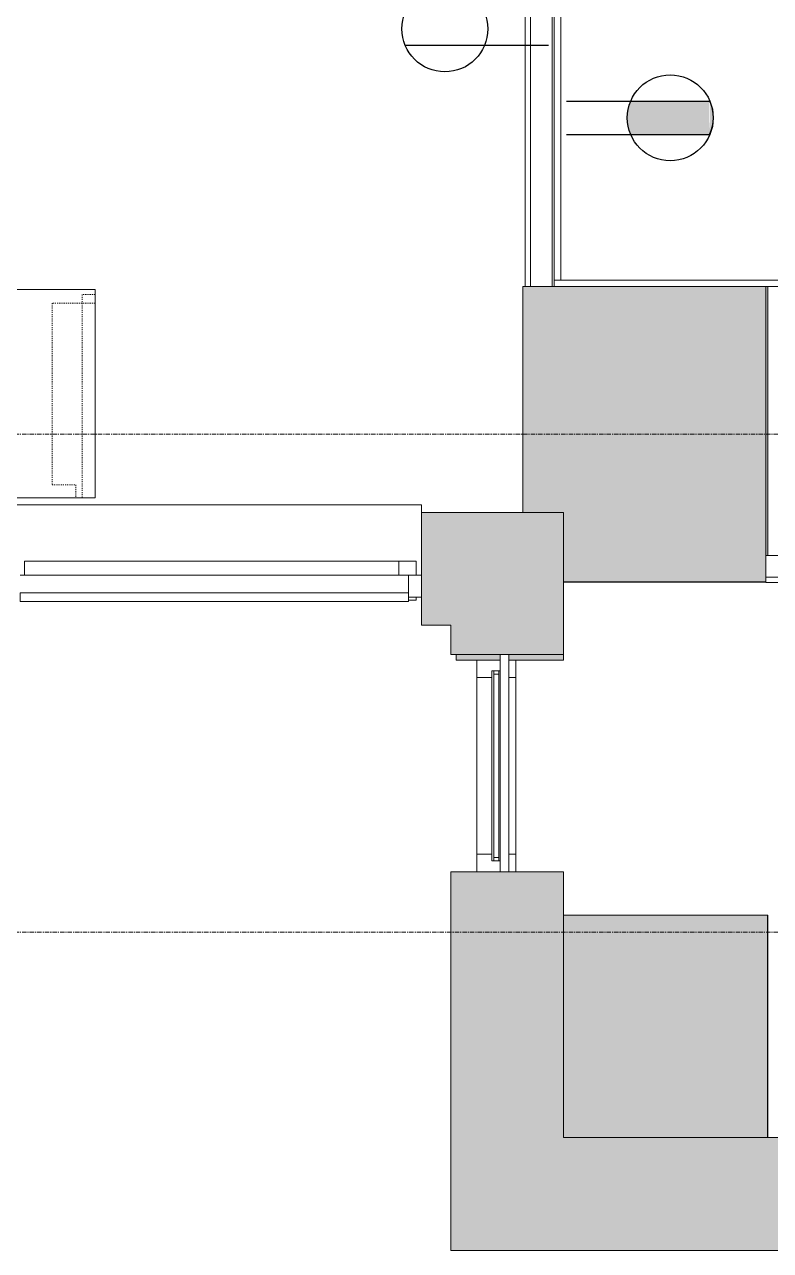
# Model space of a CAD drawing. Header units: inches. Extents: x 29752 to 31446, y 4278 to 5722.
# Drawn here: x 30964.8 to 31050.8, y 4306.7 to 4447.9 of the extents above; entities that cross this region are included whole.
import ezdxf

# ---------------------------------------------------------------- set-up
doc = ezdxf.new("R2010")
doc.units = ezdxf.units.IN
doc.header["$MEASUREMENT"] = 0
doc.linetypes.add('Dash', pattern=[0.25, 0.125, -0.125])
doc.linetypes.add('Grid Line 1_2_', pattern=[0.875, 0.5, -0.125, 0.125, -0.125])
for name, color, linetype, lineweight in [('1900 Duke Street_2nd Flr_LINKED_dwg', 8, 'Continuous', 9), ('A-ANNO-NOTE', 131, 'Continuous', 30), ('A-GLAZ-CURT', 52, 'Continuous', 9), ('A-GLAZ-CWMG', 51, 'Continuous', 9), ('A-WALL', 113, 'Continuous', 13), ('A-WALL-PATT', 111, 'Continuous', 13), ('AE-GLAZING', 7, 'Continuous', 9), ('AE-SILL', 7, 'Continuous', 9), ('AE-WALLS-PATT', 7, 'Continuous', 9), ('AE-WALLS-TENANT', 7, 'Continuous', 9), ('I-FURN', 30, 'Continuous', 9), ('I-FURN-HDLN', 30, 'Dash', 9), ('I-WALL', 2, 'Continuous', 13), ('Q-CASE', 31, 'Continuous', 9), ('S-GRID', 1, 'Continuous', 9)]:
    doc.layers.add(name, color=color, linetype=linetype, lineweight=lineweight)

# ---------------------------------------------------------------- blocks, each defined once
blk = doc.blocks.new('1900 Duke Street_2nd Flr_LINKED_dwg-5565117-FIRST FLOOR POWER _ SIGNAL')
at = {"layer": 'AE-WALLS-PATT'}
h = blk.add_hatch(color=256, dxfattribs=at)
h.paths.add_polyline_path([(1917.29, -4.13), (1921.08, -4.13), (1921.08, -3.5), (1916, -3.5), (1916, -4.13)], flags=0)
h.paths.add_polyline_path([(1925.81, -4.13), (1928.38, -4.13), (1928.38, -3.5), (1922.08, -3.5), (1922.08, -4.13), (1923.69, -4.13)], flags=0)
h.paths.add_polyline_path([(1951.69, 4.86), (1951.69, 4.88), (1949.81, 4.86)], flags=0)
h.paths.add_polyline_path([(1951.94, 7.92), (1951.94, 38.88), (1951.69, 38.88), (1951.69, 7.92)], flags=0)
blk.add_hatch(color=256, dxfattribs=at).paths.add_polyline_path([(1951.94, -59.13), (1951.94, -33.52), (1951.88, -33.52), (1951.88, -59.13)], flags=0)
at = {"layer": 'AE-GLAZING'}
for p, q in [((1920.33, -5.38), (1920.33, -27.25)), ((1920.93, -5.38), (1920.93, -27.25)), ((1920.93, -5.75), (1920.33, -5.75)), ((1922.88, -6.13), (1922.88, -26.5)), ((1918.38, -26.5), (1918.38, -28.5)), ((1920.93, -26.87), (1920.33, -26.87))]:
    blk.add_line(p, q, dxfattribs=at)
at = {"layer": 'AE-GLAZING', "flags": 128}
for points in [[(1866.25, 5.63), (1866.25, 7.25), (1909.38, 7.25)], [(1911.38, 5.63), (1911.38, 7.25), (1909.38, 7.25), (1909.38, 5.63)], [(1910.5, 2.75), (1911.38, 2.75), (1911.38, 3.13)], [(1918.38, -6.13), (1918.38, -4.13), (1921.08, -4.13)], [(1922.08, -4.13), (1922.88, -4.13), (1922.88, -6.13), (1922.08, -6.13)], [(1920.13, -6.13), (1920.13, -5.38), (1921.08, -5.38)], [(1920.13, -26.5), (1920.13, -27.25), (1921.08, -27.25)], [(1922.08, -26.5), (1922.88, -26.5), (1922.88, -28.5)]]:
    blk.add_lwpolyline(points, dxfattribs=at)
blk.add_lwpolyline([(1920.13, -6.13), (1920.13, -26.5), (1918.38, -26.5), (1918.38, -6.13)], close=True, dxfattribs=at)
at = {"layer": 'AE-SILL', "flags": 128}
blk.add_lwpolyline([(1912, 12.88), (1912, 13.75), (1863.63, 13.75), (1863.63, 13)], dxfattribs=at)
at = {"layer": 'AE-WALLS-TENANT'}
blk.add_line((1951.69, 4.86), (1928.38, 4.86), dxfattribs=at)
at = {"layer": 'AE-WALLS-TENANT', "flags": 128}
for points in [[(1951.94, 38.88), (1951.94, 12.75), (1951.94, 7.92)], [(1921.08, -4.13), (1916, -4.13), (1916, -3.5)], [(1928.38, -3.5), (1928.38, -4.13), (1922.08, -4.13)], [(1951.94, -59.13), (1951.94, -33.52), (1951.88, -33.52)]]:
    blk.add_lwpolyline(points, dxfattribs=at)
blk = doc.blocks.new('CW Cupbd - Fridge 80_h x 24_d - 2 Doors-6257453-FIRST FLOOR POWER _ SIGNAL')
at = {"layer": 'Q-CASE', "lineweight": 20}
for p, q in [((2.75, -5.31), (2, -5.31)), ((2, -5.31), (2, -34.56)), ((39.25, -5.31), (38.5, -5.31)), ((39.25, -34.34), (39.25, -5.31))]:
    blk.add_line(p, q, dxfattribs=at)
at = {"layer": 'Q-CASE'}
for p, q in [((38.5, -5.31), (2.75, -5.31)), ((2.75, -5.31), (2.75, -6.06)), ((38.5, -6.06), (38.5, -5.31)), ((2.75, -6.06), (2.75, -34.56)), ((2.75, -6.06), (38.5, -6.06)), ((38.5, -34.56), (38.5, -6.06)), ((2, -34.56), (20.62, -34.56)), ((2, -34.56), (2, -35.31)), ((20.62, -35.31), (20.62, -34.56)), ((20.62, -34.56), (39.25, -34.56)), ((20.62, -34.56), (20.62, -35.31)), ((39.25, -35.31), (39.25, -34.56)), ((20.62, -35.31), (2, -35.31)), ((39.25, -35.31), (20.62, -35.31))]:
    blk.add_line(p, q, dxfattribs=at)
blk = doc.blocks.new('System Panel - Glazed-6064474-FIRST FLOOR POWER _ SIGNAL')
at = {"layer": 'A-GLAZ-CURT', "lineweight": 13}
for p, q in [((12.5, 1.75), (-12.5, 1.75)), ((-12.5, 1.75), (-12.5, 0.75)), ((12.5, 0.75), (12.5, 1.75)), ((-12.5, 0.75), (12.5, 0.75))]:
    blk.add_line(p, q, dxfattribs=at)
blk = doc.blocks.new('Worksurface-Mounted-Teknion-JNWSSN-Single_Sided_Rectangular-R2015 - 24_ Depth-6171617-FIRST FLOOR POWER _ SIGNAL')
at = {"layer": 'I-FURN'}
for p, q in [((21, 47.78), (-21, 47.78)), ((-21, 47.78), (-21, 23.78)), ((21, 23.78), (21, 47.78)), ((-21, 23.78), (21, 23.78))]:
    blk.add_line(p, q, dxfattribs=at)
at = {"layer": 'I-FURN-HDLN'}
for p, q in [((-19.5, 24.37), (-19.5, 47.78)), ((-18.8, 46.28), (-18.8, 47.78)), ((-16.04, 46.28), (-18.8, 46.28)), ((-16.04, 25.37), (-16.04, 46.28)), ((-21, 25.37), (-16.04, 25.37)), ((-21, 24.37), (-19.5, 24.37))]:
    blk.add_line(p, q, dxfattribs=at)
blk = doc.blocks.new('System Panel - Glazed-6342937-FIRST FLOOR POWER _ SIGNAL')
at = {"layer": 'A-GLAZ-CURT', "lineweight": 13}
for p, q in [((22.375, 1.75), (-22.375, 1.75)), ((-22.375, 1.75), (-22.375, 0.75)), ((22.375, 0.75), (22.375, 1.75)), ((-22.375, 0.75), (22.375, 0.75))]:
    blk.add_line(p, q, dxfattribs=at)
blk = doc.blocks.new('Rectangular Mullion - 1_5_ x 2_5_ rectangular-6342175-FIRST FLOOR POWER _ SIGNAL')
at = {"layer": 'A-GLAZ-CWMG'}
blk.add_line((30964.3, 4384.44), (31009.05, 4384.44), dxfattribs=at)
blk = doc.blocks.new('Rectangular Mullion - 1_5_ x 2_5_ rectangular-6342878-FIRST FLOOR POWER _ SIGNAL')
at = {"layer": 'A-GLAZ-CWMG', "lineweight": 20}
for p, q in [((0, 1.25), (-1.5, 1.25)), ((-1.5, 1.25), (-1.5, -1.25)), ((0, -1.25), (0, 1.25)), ((-1.5, -1.25), (0, -1.25))]:
    blk.add_line(p, q, dxfattribs=at)

msp = doc.modelspace()

# ---------------------------------------------------------------- hatches: boundary and pattern name
at = {"layer": 'A-ANNO-NOTE', "lineweight": 9}
for points in [[(31043.73, 4435.21), (31034.63, 4438.96), (31034.59, 4438.86)], [(31043.73, 4435.21), (31034.66, 4439.05), (31034.63, 4438.96)], [(31043.73, 4435.21), (31043.75, 4439.05), (31034.66, 4439.05)], [(31043.73, 4435.21), (31043.78, 4435.3), (31043.79, 4438.96)], [(31043.73, 4435.21), (31034.3, 4437.62), (31034.29, 4437.52)], [(31043.73, 4435.21), (31034.29, 4437.52), (31034.29, 4437.43)], [(31043.73, 4435.21), (31034.31, 4437.72), (31034.3, 4437.62)], [(31043.73, 4435.21), (31034.33, 4437.82), (31034.31, 4437.72)], [(31043.73, 4435.21), (31034.34, 4437.91), (31034.33, 4437.82)], [(31043.73, 4435.21), (31034.36, 4438.01), (31034.34, 4437.91)], [(31043.73, 4435.21), (31034.38, 4438.11), (31034.36, 4438.01)], [(31043.73, 4435.21), (31034.4, 4438.2), (31034.38, 4438.11)], [(31043.73, 4435.21), (31034.42, 4438.3), (31034.4, 4438.2)], [(31043.73, 4435.21), (31034.44, 4438.4), (31034.42, 4438.3)], [(31043.73, 4435.21), (31034.47, 4438.49), (31034.44, 4438.4)], [(31043.73, 4435.21), (31034.5, 4438.58), (31034.47, 4438.49)], [(31043.73, 4435.21), (31034.53, 4438.68), (31034.5, 4438.58)], [(31043.73, 4435.21), (31034.56, 4438.77), (31034.53, 4438.68)], [(31043.73, 4435.21), (31034.59, 4438.86), (31034.56, 4438.77)], [(31043.78, 4435.3), (31043.97, 4438.49), (31043.83, 4438.87)], [(31043.78, 4435.3), (31043.92, 4435.67), (31043.97, 4438.49)], [(31043.92, 4435.67), (31043.98, 4435.86), (31043.97, 4438.49)], [(31043.98, 4435.86), (31044.07, 4438.11), (31043.97, 4438.49)], [(31043.98, 4435.86), (31044.16, 4436.83), (31044.07, 4438.11)], [(31044.16, 4436.83), (31044.17, 4437.13), (31044.07, 4438.11)], [(31043.73, 4435.21), (31034.29, 4437.43), (31034.28, 4437.33)], [(31043.73, 4435.21), (31034.28, 4437.33), (31034.28, 4437.23)], [(31043.73, 4435.21), (31034.28, 4437.23), (31034.28, 4437.13)], [(31043.73, 4435.21), (31034.28, 4437.13), (31034.28, 4437.03)], [(31043.73, 4435.21), (31034.28, 4437.03), (31034.28, 4436.93)], [(31043.73, 4435.21), (31034.28, 4436.93), (31034.29, 4436.84)], [(31043.73, 4435.21), (31034.29, 4436.84), (31034.29, 4436.74)], [(31043.73, 4435.21), (31034.29, 4436.74), (31034.3, 4436.64)], [(31043.73, 4435.21), (31034.3, 4436.64), (31034.31, 4436.54)], [(31043.73, 4435.21), (31034.31, 4436.54), (31034.33, 4436.44)], [(31043.73, 4435.21), (31034.33, 4436.44), (31034.34, 4436.35)], [(31043.73, 4435.21), (31034.34, 4436.35), (31034.36, 4436.25)], [(31043.73, 4435.21), (31034.36, 4436.25), (31034.38, 4436.15)], [(31043.73, 4435.21), (31034.38, 4436.15), (31034.4, 4436.06)], [(31043.98, 4435.86), (31044.1, 4436.34), (31044.16, 4436.83)], [(31043.73, 4435.21), (31034.4, 4436.06), (31034.42, 4435.96)], [(31043.73, 4435.21), (31034.42, 4435.96), (31034.44, 4435.87)], [(31043.73, 4435.21), (31034.44, 4435.87), (31034.47, 4435.77)], [(31043.73, 4435.21), (31034.47, 4435.77), (31034.5, 4435.68)], [(31043.73, 4435.21), (31034.5, 4435.68), (31034.53, 4435.58)], [(31043.73, 4435.21), (31034.53, 4435.58), (31034.56, 4435.49)], [(31043.73, 4435.21), (31034.56, 4435.49), (31034.59, 4435.4)], [(31043.73, 4435.21), (31034.59, 4435.4), (31034.63, 4435.31)], [(31043.73, 4435.21), (31034.63, 4435.31), (31034.66, 4435.21)]]:
    msp.add_hatch(color=256, dxfattribs=at).paths.add_polyline_path(points, flags=0)
at = {"layer": 'A-WALL'}
for points in [[(31026.92, 4383.69), (31050.24, 4383.69), (31050.24, 4417.69), (31022.24, 4417.69), (31022.24, 4391.69), (31026.92, 4391.69), (31026.92, 4386.73)], [(31026.92, 4319.69), (31050.42, 4319.69), (31050.42, 4345.31), (31026.92, 4345.29), (31026.92, 4343.19)]]:
    msp.add_hatch(color=250, dxfattribs=at).paths.add_polyline_path(points, flags=0)
at = {"layer": 'A-WALL-PATT', "lineweight": 9}
h = msp.add_hatch(dxfattribs=at)
h.set_pattern_fill('FP_1', color=256, style=0, pattern_type=2)
h.set_pattern_definition([(0, (0, 0), (30.72, 7.68), [1.267, -21.773, 1.267, -21.773, -122.88]), (0, (0, 0), (30.72, 7.68), [-46.08, 1.267, -44.813, 1.267, -21.773, -53.76]), (0, (0, 0), (30.72, 7.68), [-115.2, 1.267, -14.093, 1.267, -37.133]), (120, (11.52, 3.84), (-22.0110751, 22.7643004), [1.267, -21.773, 1.267, -21.773, -122.88]), (120, (11.52, 3.84), (-22.0110751, 22.7643004), [-46.08, 1.267, -44.813, 1.267, -21.773, -53.76]), (120, (11.52, 3.84), (-22.0110751, 22.7643004), [-115.2, 1.267, -14.093, 1.267, -37.133]), (240, (15.36, 19.2), (-8.7089249, -30.4443004), [1.267, -21.773, 1.267, -21.773, -122.88]), (240, (15.36, 19.2), (-8.7089249, -30.4443004), [-46.08, 1.267, -44.813, 1.267, -21.773, -53.76]), (240, (15.36, 19.2), (-8.7089249, -30.4443004), [-115.2, 1.267, -14.093, 1.267, -37.133])])
h.paths.add_polyline_path([(31022.49, 4417.69), (31023.11, 4417.69), (31023.11, 4626.32), (31022.49, 4626.32), (31022.49, 4457.81)], flags=0)
for points in [[(31013.92, 4378.69), (31013.92, 4391.69), (31010.55, 4391.69), (31010.55, 4378.69)], [(31018.63, 4375.31), (31026.92, 4375.31), (31026.92, 4391.69), (31013.92, 4391.69), (31013.92, 4375.31), (31015.65, 4375.31)], [(31013.92, 4306.69), (31026.92, 4306.69), (31026.92, 4350.31), (31013.92, 4350.31), (31013.92, 4319.44)], [(31050.49, 4306.69), (31058.42, 4306.69), (31058.42, 4319.69), (31026.92, 4319.69), (31026.92, 4306.69), (31048.36, 4306.69)]]:
    msp.add_hatch(color=7, dxfattribs=at).paths.add_polyline_path(points, flags=0)

# ---------------------------------------------------------------- linework, layer by layer
at = {"layer": 'A-ANNO-NOTE'}
for p, q in [((31025.21, 4445.45), (31008.68, 4445.45)), ((31027.27, 4439.05), (31043.79, 4439.05)), ((31027.27, 4439.05), (31043.79, 4439.05)), ((31027.27, 4435.21), (31043.79, 4435.21))]:
    msp.add_line(p, q, dxfattribs=at)
at = {"layer": 'A-ANNO-NOTE', "lineweight": 9}
for p, q in [((31043.75, 4439.05), (31034.66, 4439.05)), ((31034.66, 4435.21), (31043.73, 4435.21))]:
    msp.add_line(p, q, dxfattribs=at)
at = {"layer": 'A-ANNO-NOTE'}
for centre in [(31013.25, 4447.37), (31039.23, 4437.13)]:
    msp.add_circle(centre, 4.95, dxfattribs=at)
at = {"layer": 'A-ANNO-NOTE', "lineweight": 9}
for centre, radius, start, end in [((31039.23, 4437.13), 4.95, 157.2244, 202.7756), ((31039.67, 4437.15), 4.5, 334.5156, 24.9234)]:
    msp.add_arc(centre, radius, start, end, dxfattribs=at)
at = {"layer": 'A-WALL'}
for p, q in [((31023.11, 4417.69), (31023.11, 4625.7)), ((31055.36, 4384.23), (31050.24, 4384.23))]:
    msp.add_line(p, q, dxfattribs=at)
at = {"layer": 'A-WALL', "color": 8, "lineweight": 20}
for p, q in [((31022.49, 4417.69), (31022.24, 4417.69)), ((31022.24, 4417.69), (31022.24, 4391.69)), ((31050.24, 4417.69), (31025.61, 4417.69)), ((31050.24, 4386.73), (31050.24, 4417.69)), ((31022.24, 4391.69), (31010.55, 4391.69)), ((31010.55, 4391.69), (31010.55, 4378.69)), ((31026.92, 4375.31), (31026.92, 4383.69)), ((31026.92, 4383.69), (31050.24, 4383.69)), ((31010.55, 4378.69), (31013.92, 4378.69)), ((31013.92, 4378.69), (31013.92, 4375.31)), ((31013.92, 4375.31), (31026.92, 4375.31)), ((31013.92, 4350.31), (31013.92, 4306.69)), ((31026.92, 4350.31), (31013.92, 4350.31)), ((31026.92, 4345.31), (31026.92, 4350.31)), ((31050.42, 4345.31), (31026.92, 4345.31)), ((31050.42, 4319.69), (31050.42, 4345.31)), ((31058.42, 4319.69), (31050.42, 4319.69)), ((31013.92, 4306.69), (31058.42, 4306.69))]:
    msp.add_line(p, q, dxfattribs=at)
at = {"layer": 'A-WALL', "lineweight": 9}
for p, q in [((31023.11, 4417.69), (31022.49, 4417.69)), ((31025.61, 4417.69), (31023.11, 4417.69)), ((31022.24, 4391.69), (31026.92, 4391.69)), ((31026.92, 4391.69), (31026.92, 4383.69)), ((31050.24, 4384.23), (31050.24, 4386.73)), ((31050.24, 4383.69), (31050.24, 4384.23)), ((31026.92, 4345.31), (31026.92, 4319.69)), ((31026.92, 4319.69), (31050.42, 4319.69))]:
    msp.add_line(p, q, dxfattribs=at)
at = {"layer": 'I-WALL'}
for p, q in [((31022.49, 4626.32), (31022.49, 4417.69)), ((31025.61, 4417.69), (31025.61, 4455.06)), ((31052.86, 4386.73), (31050.24, 4386.73)), ((31050.24, 4383.69), (31050.24, 4383.6)), ((31050.24, 4383.6), (31055.99, 4383.6))]:
    msp.add_line(p, q, dxfattribs=at)
at = {"layer": 'I-WALL', "lineweight": 9}
for p, q in [((31022.49, 4417.69), (31025.61, 4417.69)), ((31050.24, 4386.73), (31050.24, 4383.69))]:
    msp.add_line(p, q, dxfattribs=at)
at = {"layer": 'S-GRID', "linetype": 'Grid Line 1_2_'}
for p, q in [((31446.27, 4400.69), (29775.66, 4400.69)), ((31446.27, 4343.33), (29775.66, 4343.33))]:
    msp.add_line(p, q, dxfattribs=at)

# ---------------------------------------------------------------- block references
at = {"layer": '1900 Duke Street_2nd Flr_LINKED_dwg', "color": 7}
msp.add_blockref('1900 Duke Street_2nd Flr_LINKED_dwg-5565117-FIRST FLOOR POWER _ SIGNAL', (29098.55, 4378.81), dxfattribs=at)
at = {"layer": 'A-GLAZ-CURT'}
for name, p, rotation in [('System Panel - Glazed-6342937-FIRST FLOOR POWER _ SIGNAL', (30986.67, 4383.19), 180), ('System Panel - Glazed-6064474-FIRST FLOOR POWER _ SIGNAL', (31018.87, 4362.81), 270)]:
    msp.add_blockref(name, p, dxfattribs=dict(at, rotation=rotation))
at = {"layer": 'A-GLAZ-CWMG'}
for name, p in [('Rectangular Mullion - 1_5_ x 2_5_ rectangular-6342175-FIRST FLOOR POWER _ SIGNAL', (0, 0)), ('Rectangular Mullion - 1_5_ x 2_5_ rectangular-6342878-FIRST FLOOR POWER _ SIGNAL', (31010.55, 4383.19))]:
    msp.add_blockref(name, p, dxfattribs=at)
at = {"layer": 'I-FURN', "rotation": 180}
msp.add_blockref('Worksurface-Mounted-Teknion-JNWSSN-Single_Sided_Rectangular-R2015 - 24_ Depth-6171617-FIRST FLOOR POWER _ SIGNAL', (30951.93, 4441.15), dxfattribs=at)
at = {"layer": 'Q-CASE', "rotation": 90}
msp.add_blockref('CW Cupbd - Fridge 80_h x 24_d - 2 Doors-6257453-FIRST FLOOR POWER _ SIGNAL', (31020.55, 4415.69), dxfattribs=at)

doc.saveas('drawing.dxf')
